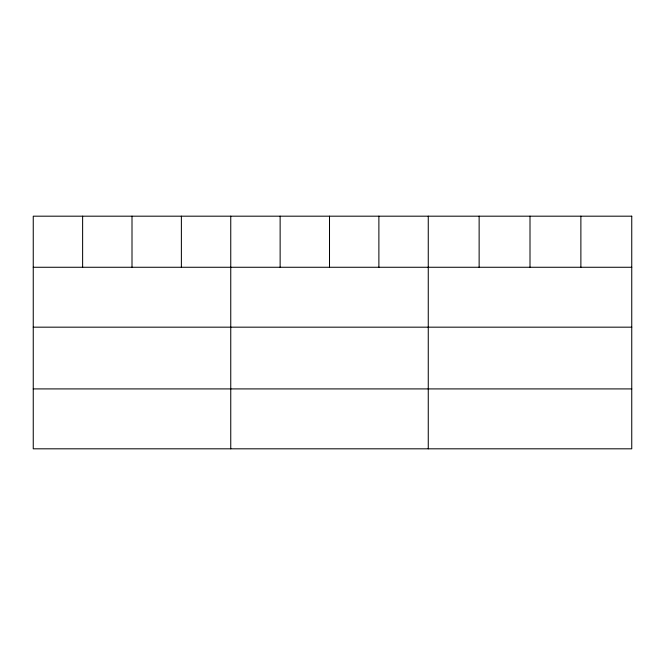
<?xml version="1.0" encoding="UTF-8"?>
<svg xmlns="http://www.w3.org/2000/svg" width="665" height="665" viewBox="0 0 665 665"><rect width="100%" height="100%" fill="white"/><g stroke="black" fill="none" stroke-linecap="round" stroke-linejoin="round"><path stroke-width="1" d="M33.25 267.264L631.75 267.264M33.25 327.172L631.75 327.172M33.25 388.909L631.75 388.909M580.877 216.183L580.877 267.264M530.005 216.183L530.005 267.264M479.132 216.183L479.132 267.264M428.26 216.183L428.26 448.817M378.884 216.183L378.884 267.264M329.507 216.183L329.507 267.264M280.131 216.183L280.131 267.264M230.755 216.183L230.755 448.817M181.379 216.183L181.379 267.264M132.003 216.183L132.003 267.264M82.626 216.183L82.626 267.264M631.75 216.183L33.25 216.183L33.25 448.817L631.75 448.817L631.75 216.183"/></g></svg>
